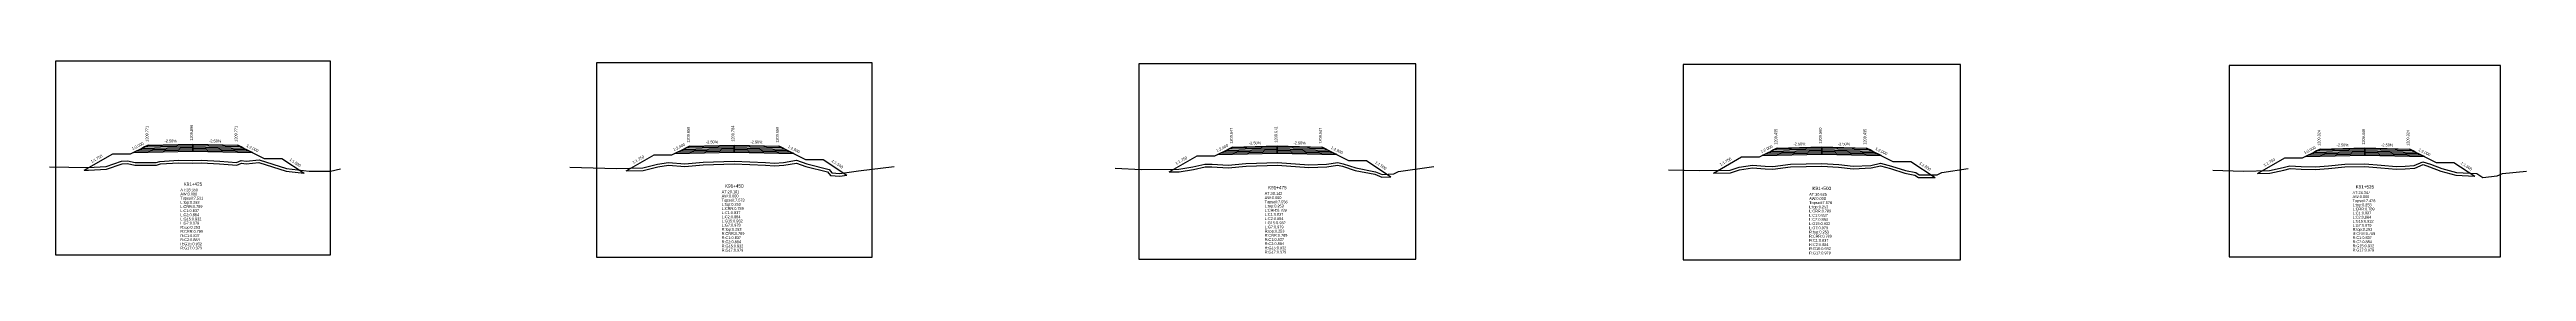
# Model space of a CAD drawing. Extents: x -7 to 78429, y 1189 to 1262.
# Drawn here: x 14113 to 14391.3, y 1196.8 to 1219.2 of the extents above; entities that cross this region are included whole.
import ezdxf
from ezdxf.enums import TextEntityAlignment as Align

# ---------------------------------------------------------------- set-up
doc = ezdxf.new("R2010")
doc.units = 0

msp = doc.modelspace()

# ---------------------------------------------------------------- linework, layer by layer
at = {"layer": 'A4_BORDER', "color": 7}
for points in [[(14113.703, 1197.394), (14144.595, 1197.394), (14144.595, 1219.237), (14113.703, 1219.237), (14113.703, 1197.394)], [(14174.471, 1197.155), (14205.452, 1197.155), (14205.452, 1219.061), (14174.471, 1219.061), (14174.471, 1197.155)], [(14235.397, 1196.935), (14266.521, 1196.935), (14266.521, 1218.942), (14235.397, 1218.942), (14235.397, 1196.935)], [(14296.551, 1196.839), (14327.683, 1196.839), (14327.683, 1218.852), (14296.551, 1218.852), (14296.551, 1196.839)], [(14357.885, 1197.187), (14388.366, 1197.187), (14388.366, 1218.739), (14357.885, 1218.739), (14357.885, 1197.187)]]:
    msp.add_lwpolyline(points, dxfattribs=at)
at = {"layer": 'CLEAR_GROUND', "color": 8}
for points in [[(14116.943, 1206.939), (14117.408, 1206.931), (14119.459, 1207.049), (14121.189, 1207.663), (14121.795, 1207.715), (14122.615, 1207.51), (14125.063, 1207.514), (14125.497, 1207.647), (14127.523, 1207.765), (14129.158, 1207.747), (14130.129, 1207.78), (14132.153, 1207.661), (14134.101, 1207.506), (14134.602, 1207.719), (14135.126, 1207.653), (14136.562, 1207.811), (14139.61, 1206.853), (14141.657, 1206.599)], [(14177.835, 1206.872), (14179.744, 1206.905), (14181.382, 1207.338), (14182.591, 1207.505), (14184.414, 1207.375), (14186.469, 1207.551), (14189.964, 1207.659), (14193.466, 1207.502), (14194.464, 1207.424), (14195.526, 1207.509), (14196.941, 1207.749), (14198.008, 1207.362), (14200.439, 1206.758), (14200.764, 1206.355), (14201.82, 1206.262), (14202.62, 1206.387)], [(14238.816, 1206.751), (14239.936, 1206.76), (14241.534, 1207.042), (14242.846, 1207.323), (14243.618, 1207.309), (14245.436, 1207.215), (14247.454, 1207.406), (14250.969, 1207.513), (14254.488, 1207.251), (14256.518, 1207.323), (14257.738, 1207.518), (14258.294, 1207.39), (14259.717, 1206.923), (14261.911, 1206.481), (14262.691, 1206.167), (14263.715, 1206.21)], [(14361.072, 1206.579), (14362.461, 1206.607), (14364.028, 1206.96), (14364.721, 1207.119), (14365.963, 1207.064), (14367.584, 1207.019), (14369.045, 1207.144), (14370.874, 1207.322), (14373.114, 1207.347), (14374.928, 1207.223), (14376.642, 1207.045), (14377.657, 1207.117), (14378.727, 1207.176), (14379.656, 1207.576), (14380.384, 1207.326), (14381.67, 1206.832), (14383.355, 1206.404), (14385.457, 1206.27)], [(14299.94, 1206.619), (14301.876, 1206.65), (14302.892, 1206.982), (14304.348, 1207.223), (14305.759, 1207.088), (14306.625, 1207.076), (14308.61, 1207.312), (14312.115, 1207.414), (14313.999, 1207.277), (14315.63, 1207.112), (14317.659, 1207.194), (14318.721, 1207.419), (14319.85, 1207.127), (14321.453, 1206.603), (14322.559, 1206.403), (14322.968, 1206.14), (14324.845, 1206.116)]]:
    msp.add_lwpolyline(points, dxfattribs=at)
at = {"layer": 'DESIGN_ROAD_TRIMMED', "color": 1}
for points in [[(14116.943, 1206.939), (14120.149, 1208.771), (14122.149, 1208.771), (14124.149, 1209.771), (14124.149, 1209.771), (14124.044, 1209.718), (14124.044, 1209.718), (14123.728, 1209.56), (14123.728, 1209.56), (14123.412, 1209.403), (14123.412, 1209.403), (14123.097, 1209.245), (14123.097, 1209.245), (14122.781, 1209.087), (14122.781, 1209.087), (14122.465, 1208.929), (14129.149, 1209.096), (14129.149, 1209.246), (14129.149, 1209.246), (14129.149, 1209.396), (14129.149, 1209.396), (14129.149, 1209.546), (14129.149, 1209.546), (14129.149, 1209.696), (14129.149, 1209.696), (14129.149, 1209.846), (14129.149, 1209.846), (14129.149, 1209.896), (14129.149, 1209.896), (14129.149, 1209.896), (14129.149, 1209.896), (14129.149, 1209.896), (14129.149, 1209.846), (14129.149, 1209.846), (14129.149, 1209.696), (14129.149, 1209.696), (14129.149, 1209.546), (14129.149, 1209.546), (14129.149, 1209.396), (14129.149, 1209.396), (14129.149, 1209.246), (14129.149, 1209.246), (14129.149, 1209.096), (14135.833, 1208.929), (14135.518, 1209.087), (14135.518, 1209.087), (14135.202, 1209.245), (14135.202, 1209.245), (14134.886, 1209.403), (14134.886, 1209.403), (14134.57, 1209.56), (14134.57, 1209.56), (14134.255, 1209.718), (14134.255, 1209.718), (14134.149, 1209.771), (14134.149, 1209.771), (14137.149, 1208.271), (14139.149, 1208.271), (14141.657, 1206.599)], [(14177.835, 1206.872), (14180.962, 1208.659), (14182.962, 1208.659), (14184.962, 1209.659), (14184.962, 1209.659), (14184.856, 1209.606), (14184.856, 1209.606), (14184.541, 1209.448), (14184.541, 1209.448), (14184.225, 1209.291), (14184.225, 1209.291), (14183.909, 1209.133), (14183.909, 1209.133), (14183.593, 1208.975), (14183.593, 1208.975), (14183.277, 1208.817), (14189.962, 1208.984), (14189.962, 1209.134), (14189.962, 1209.134), (14189.962, 1209.284), (14189.962, 1209.284), (14189.962, 1209.434), (14189.962, 1209.434), (14189.962, 1209.584), (14189.962, 1209.584), (14189.962, 1209.734), (14189.962, 1209.734), (14189.962, 1209.784), (14189.962, 1209.784), (14189.962, 1209.784), (14189.962, 1209.784), (14189.962, 1209.784), (14189.962, 1209.734), (14189.962, 1209.734), (14189.962, 1209.584), (14189.962, 1209.584), (14189.962, 1209.434), (14189.962, 1209.434), (14189.962, 1209.284), (14189.962, 1209.284), (14189.962, 1209.134), (14189.962, 1209.134), (14189.962, 1208.984), (14196.646, 1208.817), (14196.33, 1208.975), (14196.33, 1208.975), (14196.014, 1209.133), (14196.014, 1209.133), (14195.699, 1209.291), (14195.699, 1209.291), (14195.383, 1209.448), (14195.383, 1209.448), (14195.067, 1209.606), (14195.067, 1209.606), (14194.962, 1209.659), (14194.962, 1209.659), (14197.962, 1208.159), (14199.962, 1208.159), (14202.62, 1206.387)], [(14238.816, 1206.751), (14241.959, 1208.547), (14243.959, 1208.547), (14245.959, 1209.547), (14245.959, 1209.547), (14245.854, 1209.494), (14245.854, 1209.494), (14245.538, 1209.336), (14245.538, 1209.336), (14245.222, 1209.179), (14245.222, 1209.179), (14244.906, 1209.021), (14244.906, 1209.021), (14244.591, 1208.863), (14244.591, 1208.863), (14244.275, 1208.705), (14250.959, 1208.872), (14250.959, 1209.022), (14250.959, 1209.022), (14250.959, 1209.172), (14250.959, 1209.172), (14250.959, 1209.322), (14250.959, 1209.322), (14250.959, 1209.472), (14250.959, 1209.472), (14250.959, 1209.622), (14250.959, 1209.622), (14250.959, 1209.672), (14250.959, 1209.672), (14250.959, 1209.672), (14250.959, 1209.672), (14250.959, 1209.672), (14250.959, 1209.622), (14250.959, 1209.622), (14250.959, 1209.472), (14250.959, 1209.472), (14250.959, 1209.322), (14250.959, 1209.322), (14250.959, 1209.172), (14250.959, 1209.172), (14250.959, 1209.022), (14250.959, 1209.022), (14250.959, 1208.872), (14257.643, 1208.705), (14257.327, 1208.863), (14257.327, 1208.863), (14257.012, 1209.021), (14257.012, 1209.021), (14256.696, 1209.179), (14256.696, 1209.179), (14256.38, 1209.336), (14256.38, 1209.336), (14256.064, 1209.494), (14256.064, 1209.494), (14255.959, 1209.547), (14255.959, 1209.547), (14258.959, 1208.047), (14260.959, 1208.047), (14263.715, 1206.21)], [(14299.94, 1206.619), (14303.117, 1208.435), (14305.117, 1208.435), (14307.117, 1209.435), (14307.117, 1209.435), (14307.012, 1209.382), (14307.012, 1209.382), (14306.696, 1209.224), (14306.696, 1209.224), (14306.38, 1209.067), (14306.38, 1209.067), (14306.064, 1208.909), (14306.064, 1208.909), (14305.749, 1208.751), (14305.749, 1208.751), (14305.433, 1208.593), (14312.117, 1208.76), (14312.117, 1208.91), (14312.117, 1208.91), (14312.117, 1209.06), (14312.117, 1209.06), (14312.117, 1209.21), (14312.117, 1209.21), (14312.117, 1209.36), (14312.117, 1209.36), (14312.117, 1209.51), (14312.117, 1209.51), (14312.117, 1209.56), (14312.117, 1209.56), (14312.117, 1209.56), (14312.117, 1209.56), (14312.117, 1209.56), (14312.117, 1209.51), (14312.117, 1209.51), (14312.117, 1209.36), (14312.117, 1209.36), (14312.117, 1209.21), (14312.117, 1209.21), (14312.117, 1209.06), (14312.117, 1209.06), (14312.117, 1208.91), (14312.117, 1208.91), (14312.117, 1208.76), (14318.801, 1208.593), (14318.486, 1208.751), (14318.486, 1208.751), (14318.17, 1208.909), (14318.17, 1208.909), (14317.854, 1209.067), (14317.854, 1209.067), (14317.538, 1209.224), (14317.538, 1209.224), (14317.222, 1209.382), (14317.222, 1209.382), (14317.117, 1209.435), (14317.117, 1209.435), (14320.117, 1207.935), (14322.117, 1207.935), (14324.845, 1206.116)], [(14361.072, 1206.579), (14364.126, 1208.324), (14366.126, 1208.324), (14368.126, 1209.324), (14368.126, 1209.324), (14368.02, 1209.271), (14368.02, 1209.271), (14367.704, 1209.113), (14367.704, 1209.113), (14367.389, 1208.956), (14367.389, 1208.956), (14367.073, 1208.798), (14367.073, 1208.798), (14366.757, 1208.64), (14366.757, 1208.64), (14366.441, 1208.482), (14373.126, 1208.649), (14373.126, 1208.799), (14373.126, 1208.799), (14373.126, 1208.949), (14373.126, 1208.949), (14373.126, 1209.099), (14373.126, 1209.099), (14373.126, 1209.249), (14373.126, 1209.249), (14373.126, 1209.399), (14373.126, 1209.399), (14373.126, 1209.449), (14373.126, 1209.449), (14373.126, 1209.449), (14373.126, 1209.449), (14373.126, 1209.449), (14373.126, 1209.399), (14373.126, 1209.399), (14373.126, 1209.249), (14373.126, 1209.249), (14373.126, 1209.099), (14373.126, 1209.099), (14373.126, 1208.949), (14373.126, 1208.949), (14373.126, 1208.799), (14373.126, 1208.799), (14373.126, 1208.649), (14379.81, 1208.482), (14379.494, 1208.64), (14379.494, 1208.64), (14379.178, 1208.798), (14379.178, 1208.798), (14378.862, 1208.956), (14378.862, 1208.956), (14378.547, 1209.113), (14378.547, 1209.113), (14378.231, 1209.271), (14378.231, 1209.271), (14378.126, 1209.324), (14378.126, 1209.324), (14381.126, 1207.824), (14383.126, 1207.824), (14385.457, 1206.27)]]:
    msp.add_lwpolyline(points, dxfattribs=at)
at = {"layer": 'FINISHED_ROAD', "color": 2}
for points in [[(14120.149, 1208.771), (14122.149, 1208.771), (14124.149, 1209.771), (14124.149, 1209.771), (14129.149, 1209.896), (14134.149, 1209.771), (14134.149, 1209.771), (14137.149, 1208.271), (14139.149, 1208.271)], [(14180.962, 1208.659), (14182.962, 1208.659), (14184.962, 1209.659), (14184.962, 1209.659), (14189.962, 1209.784), (14194.962, 1209.659), (14194.962, 1209.659), (14197.962, 1208.159), (14199.962, 1208.159)], [(14241.959, 1208.547), (14243.959, 1208.547), (14245.959, 1209.547), (14245.959, 1209.547), (14250.959, 1209.672), (14255.959, 1209.547), (14255.959, 1209.547), (14258.959, 1208.047), (14260.959, 1208.047)], [(14303.117, 1208.435), (14305.117, 1208.435), (14307.117, 1209.435), (14307.117, 1209.435), (14312.117, 1209.56), (14317.117, 1209.435), (14317.117, 1209.435), (14320.117, 1207.935), (14322.117, 1207.935)], [(14364.126, 1208.324), (14366.126, 1208.324), (14368.126, 1209.324), (14368.126, 1209.324), (14373.126, 1209.449), (14378.126, 1209.324), (14378.126, 1209.324), (14381.126, 1207.824), (14383.126, 1207.824)]]:
    msp.add_lwpolyline(points, dxfattribs=at)
at = {"layer": 'LAYER_0', "color": 4}
for points in [[(14124.149, 1209.771), (14124.044, 1209.718), (14129.149, 1209.846), (14129.149, 1209.896)], [(14184.962, 1209.659), (14184.856, 1209.606), (14189.962, 1209.734), (14189.962, 1209.784)], [(14245.959, 1209.547), (14245.854, 1209.494), (14250.959, 1209.622), (14250.959, 1209.672)], [(14307.117, 1209.435), (14307.012, 1209.382), (14312.117, 1209.51), (14312.117, 1209.56)], [(14368.126, 1209.324), (14368.02, 1209.271), (14373.126, 1209.399), (14373.126, 1209.449)]]:
    msp.add_lwpolyline(points, dxfattribs=at)
at = {"layer": 'LAYER_1', "color": 4}
for points in [[(14124.044, 1209.718), (14123.728, 1209.56), (14129.149, 1209.696), (14129.149, 1209.846)], [(14184.856, 1209.606), (14184.541, 1209.448), (14189.962, 1209.584), (14189.962, 1209.734)], [(14245.854, 1209.494), (14245.538, 1209.336), (14250.959, 1209.472), (14250.959, 1209.622)], [(14307.012, 1209.382), (14306.696, 1209.224), (14312.117, 1209.36), (14312.117, 1209.51)], [(14368.02, 1209.271), (14367.704, 1209.113), (14373.126, 1209.249), (14373.126, 1209.399)]]:
    msp.add_lwpolyline(points, dxfattribs=at)
at = {"layer": 'LAYER_10', "color": 6}
for points in [[(14135.202, 1209.245), (14135.518, 1209.087), (14129.149, 1209.246), (14129.149, 1209.396)], [(14196.014, 1209.133), (14196.33, 1208.975), (14189.962, 1209.134), (14189.962, 1209.284)], [(14257.012, 1209.021), (14257.327, 1208.863), (14250.959, 1209.022), (14250.959, 1209.172)], [(14318.17, 1208.909), (14318.486, 1208.751), (14312.117, 1208.91), (14312.117, 1209.06)], [(14379.178, 1208.798), (14379.494, 1208.64), (14373.126, 1208.799), (14373.126, 1208.949)]]:
    msp.add_lwpolyline(points, dxfattribs=at)
at = {"layer": 'LAYER_11', "color": 6}
for points in [[(14135.518, 1209.087), (14135.833, 1208.929), (14129.149, 1209.096), (14129.149, 1209.246)], [(14196.33, 1208.975), (14196.646, 1208.817), (14189.962, 1208.984), (14189.962, 1209.134)], [(14257.327, 1208.863), (14257.643, 1208.705), (14250.959, 1208.872), (14250.959, 1209.022)], [(14318.486, 1208.751), (14318.801, 1208.593), (14312.117, 1208.76), (14312.117, 1208.91)], [(14379.494, 1208.64), (14379.81, 1208.482), (14373.126, 1208.649), (14373.126, 1208.799)]]:
    msp.add_lwpolyline(points, dxfattribs=at)
at = {"layer": 'LAYER_2', "color": 4}
for points in [[(14123.728, 1209.56), (14123.412, 1209.403), (14129.149, 1209.546), (14129.149, 1209.696)], [(14184.541, 1209.448), (14184.225, 1209.291), (14189.962, 1209.434), (14189.962, 1209.584)], [(14245.538, 1209.336), (14245.222, 1209.179), (14250.959, 1209.322), (14250.959, 1209.472)], [(14306.696, 1209.224), (14306.38, 1209.067), (14312.117, 1209.21), (14312.117, 1209.36)], [(14367.704, 1209.113), (14367.389, 1208.956), (14373.126, 1209.099), (14373.126, 1209.249)]]:
    msp.add_lwpolyline(points, dxfattribs=at)
at = {"layer": 'LAYER_3', "color": 4}
for points in [[(14123.412, 1209.403), (14123.097, 1209.245), (14129.149, 1209.396), (14129.149, 1209.546)], [(14184.225, 1209.291), (14183.909, 1209.133), (14189.962, 1209.284), (14189.962, 1209.434)], [(14245.222, 1209.179), (14244.906, 1209.021), (14250.959, 1209.172), (14250.959, 1209.322)], [(14306.38, 1209.067), (14306.064, 1208.909), (14312.117, 1209.06), (14312.117, 1209.21)], [(14367.389, 1208.956), (14367.073, 1208.798), (14373.126, 1208.949), (14373.126, 1209.099)]]:
    msp.add_lwpolyline(points, dxfattribs=at)
at = {"layer": 'LAYER_4', "color": 4}
for points in [[(14123.097, 1209.245), (14122.781, 1209.087), (14129.149, 1209.246), (14129.149, 1209.396)], [(14183.909, 1209.133), (14183.593, 1208.975), (14189.962, 1209.134), (14189.962, 1209.284)], [(14244.906, 1209.021), (14244.591, 1208.863), (14250.959, 1209.022), (14250.959, 1209.172)], [(14306.064, 1208.909), (14305.749, 1208.751), (14312.117, 1208.91), (14312.117, 1209.06)], [(14367.073, 1208.798), (14366.757, 1208.64), (14373.126, 1208.799), (14373.126, 1208.949)]]:
    msp.add_lwpolyline(points, dxfattribs=at)
at = {"layer": 'LAYER_5', "color": 4}
for points in [[(14122.781, 1209.087), (14122.465, 1208.929), (14129.149, 1209.096), (14129.149, 1209.246)], [(14183.593, 1208.975), (14183.277, 1208.817), (14189.962, 1208.984), (14189.962, 1209.134)], [(14244.591, 1208.863), (14244.275, 1208.705), (14250.959, 1208.872), (14250.959, 1209.022)], [(14305.749, 1208.751), (14305.433, 1208.593), (14312.117, 1208.76), (14312.117, 1208.91)], [(14366.757, 1208.64), (14366.441, 1208.482), (14373.126, 1208.649), (14373.126, 1208.799)]]:
    msp.add_lwpolyline(points, dxfattribs=at)
at = {"layer": 'LAYER_6', "color": 6}
for points in [[(14134.149, 1209.771), (14134.255, 1209.718), (14129.149, 1209.846), (14129.149, 1209.896)], [(14194.962, 1209.659), (14195.067, 1209.606), (14189.962, 1209.734), (14189.962, 1209.784)], [(14255.959, 1209.547), (14256.064, 1209.494), (14250.959, 1209.622), (14250.959, 1209.672)], [(14317.117, 1209.435), (14317.222, 1209.382), (14312.117, 1209.51), (14312.117, 1209.56)], [(14378.126, 1209.324), (14378.231, 1209.271), (14373.126, 1209.399), (14373.126, 1209.449)]]:
    msp.add_lwpolyline(points, dxfattribs=at)
at = {"layer": 'LAYER_7', "color": 6}
for points in [[(14134.255, 1209.718), (14134.57, 1209.56), (14129.149, 1209.696), (14129.149, 1209.846)], [(14195.067, 1209.606), (14195.383, 1209.448), (14189.962, 1209.584), (14189.962, 1209.734)], [(14256.064, 1209.494), (14256.38, 1209.336), (14250.959, 1209.472), (14250.959, 1209.622)], [(14317.222, 1209.382), (14317.538, 1209.224), (14312.117, 1209.36), (14312.117, 1209.51)], [(14378.231, 1209.271), (14378.547, 1209.113), (14373.126, 1209.249), (14373.126, 1209.399)]]:
    msp.add_lwpolyline(points, dxfattribs=at)
at = {"layer": 'LAYER_8', "color": 6}
for points in [[(14134.57, 1209.56), (14134.886, 1209.403), (14129.149, 1209.546), (14129.149, 1209.696)], [(14195.383, 1209.448), (14195.699, 1209.291), (14189.962, 1209.434), (14189.962, 1209.584)], [(14256.38, 1209.336), (14256.696, 1209.179), (14250.959, 1209.322), (14250.959, 1209.472)], [(14317.538, 1209.224), (14317.854, 1209.067), (14312.117, 1209.21), (14312.117, 1209.36)], [(14378.547, 1209.113), (14378.862, 1208.956), (14373.126, 1209.099), (14373.126, 1209.249)]]:
    msp.add_lwpolyline(points, dxfattribs=at)
at = {"layer": 'LAYER_9', "color": 6}
for points in [[(14134.886, 1209.403), (14135.202, 1209.245), (14129.149, 1209.396), (14129.149, 1209.546)], [(14195.699, 1209.291), (14196.014, 1209.133), (14189.962, 1209.284), (14189.962, 1209.434)], [(14256.696, 1209.179), (14257.012, 1209.021), (14250.959, 1209.172), (14250.959, 1209.322)], [(14317.854, 1209.067), (14318.17, 1208.909), (14312.117, 1209.06), (14312.117, 1209.21)], [(14378.862, 1208.956), (14379.178, 1208.798), (14373.126, 1208.949), (14373.126, 1209.099)]]:
    msp.add_lwpolyline(points, dxfattribs=at)
at = {"layer": 'NATURAL_GROUND', "color": 3}
for points in [[(14113.047, 1207.307), (14117.402, 1207.231), (14119.399, 1207.346), (14121.125, 1207.959), (14121.819, 1208.018), (14122.651, 1207.81), (14125.018, 1207.814), (14125.443, 1207.944), (14127.516, 1208.065), (14129.154, 1208.047), (14130.133, 1208.08), (14132.173, 1207.96), (14134.051, 1207.811), (14134.559, 1208.027), (14135.128, 1207.955), (14136.592, 1208.116), (14139.674, 1207.147), (14142.227, 1206.831), (14144.613, 1206.852), (14145.744, 1207.085)], [(14171.486, 1207.283), (14176.744, 1207.154), (14179.703, 1207.204), (14181.323, 1207.633), (14182.581, 1207.806), (14184.412, 1207.676), (14186.452, 1207.851), (14189.966, 1207.959), (14193.485, 1207.801), (14194.464, 1207.725), (14195.489, 1207.807), (14196.969, 1208.058), (14198.096, 1207.649), (14200.61, 1207.025), (14200.918, 1206.643), (14201.81, 1206.564), (14203.907, 1206.891), (14207.921, 1207.379)], [(14232.74, 1207.176), (14235.696, 1207.026), (14239.909, 1207.06), (14241.476, 1207.336), (14242.817, 1207.624), (14243.628, 1207.609), (14245.43, 1207.516), (14247.435, 1207.706), (14250.976, 1207.813), (14254.494, 1207.551), (14256.489, 1207.622), (14257.748, 1207.823), (14258.374, 1207.679), (14259.794, 1207.214), (14261.997, 1206.77), (14262.743, 1206.469), (14264.03, 1206.523), (14264.589, 1206.803), (14268.526, 1207.372)], [(14294.914, 1206.977), (14298.434, 1206.896), (14301.826, 1206.949), (14302.82, 1207.274), (14304.337, 1207.525), (14305.775, 1207.388), (14306.609, 1207.376), (14308.588, 1207.611), (14312.121, 1207.714), (14314.025, 1207.576), (14315.639, 1207.413), (14317.622, 1207.493), (14318.728, 1207.727), (14319.934, 1207.415), (14321.527, 1206.895), (14322.671, 1206.688), (14323.058, 1206.439), (14325.087, 1206.413), (14325.599, 1206.689), (14328.565, 1207.155)], [(14356.034, 1206.938), (14359.457, 1206.847), (14362.425, 1206.906), (14363.962, 1207.253), (14364.694, 1207.42), (14365.974, 1207.364), (14367.576, 1207.319), (14369.018, 1207.443), (14370.858, 1207.622), (14373.123, 1207.647), (14374.954, 1207.522), (14376.647, 1207.346), (14377.639, 1207.416), (14378.658, 1207.473), (14379.644, 1207.897), (14380.487, 1207.608), (14381.761, 1207.118), (14383.402, 1206.702), (14385.685, 1206.556), (14386.389, 1206.132), (14387.998, 1206.301), (14388.589, 1206.591), (14391.273, 1206.833)]]:
    msp.add_lwpolyline(points, dxfattribs=at)
at = {"layer": 'STRUCTURE_LEFT', "color": 4}
for points in [[(14124.149, 1209.771), (14124.044, 1209.718), (14124.044, 1209.718), (14123.728, 1209.56), (14123.728, 1209.56), (14123.412, 1209.403), (14123.412, 1209.403), (14123.097, 1209.245), (14123.097, 1209.245), (14122.781, 1209.087), (14122.781, 1209.087), (14122.465, 1208.929), (14129.149, 1209.096), (14129.149, 1209.246), (14129.149, 1209.246), (14129.149, 1209.396), (14129.149, 1209.396), (14129.149, 1209.546), (14129.149, 1209.546), (14129.149, 1209.696), (14129.149, 1209.696), (14129.149, 1209.846), (14129.149, 1209.846), (14129.149, 1209.896), (14129.149, 1209.896)], [(14184.962, 1209.659), (14184.856, 1209.606), (14184.856, 1209.606), (14184.541, 1209.448), (14184.541, 1209.448), (14184.225, 1209.291), (14184.225, 1209.291), (14183.909, 1209.133), (14183.909, 1209.133), (14183.593, 1208.975), (14183.593, 1208.975), (14183.277, 1208.817), (14189.962, 1208.984), (14189.962, 1209.134), (14189.962, 1209.134), (14189.962, 1209.284), (14189.962, 1209.284), (14189.962, 1209.434), (14189.962, 1209.434), (14189.962, 1209.584), (14189.962, 1209.584), (14189.962, 1209.734), (14189.962, 1209.734), (14189.962, 1209.784), (14189.962, 1209.784)], [(14245.959, 1209.547), (14245.854, 1209.494), (14245.854, 1209.494), (14245.538, 1209.336), (14245.538, 1209.336), (14245.222, 1209.179), (14245.222, 1209.179), (14244.906, 1209.021), (14244.906, 1209.021), (14244.591, 1208.863), (14244.591, 1208.863), (14244.275, 1208.705), (14250.959, 1208.872), (14250.959, 1209.022), (14250.959, 1209.022), (14250.959, 1209.172), (14250.959, 1209.172), (14250.959, 1209.322), (14250.959, 1209.322), (14250.959, 1209.472), (14250.959, 1209.472), (14250.959, 1209.622), (14250.959, 1209.622), (14250.959, 1209.672), (14250.959, 1209.672)], [(14307.117, 1209.435), (14307.012, 1209.382), (14307.012, 1209.382), (14306.696, 1209.224), (14306.696, 1209.224), (14306.38, 1209.067), (14306.38, 1209.067), (14306.064, 1208.909), (14306.064, 1208.909), (14305.749, 1208.751), (14305.749, 1208.751), (14305.433, 1208.593), (14312.117, 1208.76), (14312.117, 1208.91), (14312.117, 1208.91), (14312.117, 1209.06), (14312.117, 1209.06), (14312.117, 1209.21), (14312.117, 1209.21), (14312.117, 1209.36), (14312.117, 1209.36), (14312.117, 1209.51), (14312.117, 1209.51), (14312.117, 1209.56), (14312.117, 1209.56)], [(14368.126, 1209.324), (14368.02, 1209.271), (14368.02, 1209.271), (14367.704, 1209.113), (14367.704, 1209.113), (14367.389, 1208.956), (14367.389, 1208.956), (14367.073, 1208.798), (14367.073, 1208.798), (14366.757, 1208.64), (14366.757, 1208.64), (14366.441, 1208.482), (14373.126, 1208.649), (14373.126, 1208.799), (14373.126, 1208.799), (14373.126, 1208.949), (14373.126, 1208.949), (14373.126, 1209.099), (14373.126, 1209.099), (14373.126, 1209.249), (14373.126, 1209.249), (14373.126, 1209.399), (14373.126, 1209.399), (14373.126, 1209.449), (14373.126, 1209.449)]]:
    msp.add_lwpolyline(points, dxfattribs=at)
at = {"layer": 'STRUCTURE_RIGHT', "color": 6}
for points in [[(14129.149, 1209.896), (14129.149, 1209.896), (14129.149, 1209.846), (14129.149, 1209.846), (14129.149, 1209.696), (14129.149, 1209.696), (14129.149, 1209.546), (14129.149, 1209.546), (14129.149, 1209.396), (14129.149, 1209.396), (14129.149, 1209.246), (14129.149, 1209.246), (14129.149, 1209.096), (14135.833, 1208.929), (14135.518, 1209.087), (14135.518, 1209.087), (14135.202, 1209.245), (14135.202, 1209.245), (14134.886, 1209.403), (14134.886, 1209.403), (14134.57, 1209.56), (14134.57, 1209.56), (14134.255, 1209.718), (14134.255, 1209.718), (14134.149, 1209.771)], [(14189.962, 1209.784), (14189.962, 1209.784), (14189.962, 1209.734), (14189.962, 1209.734), (14189.962, 1209.584), (14189.962, 1209.584), (14189.962, 1209.434), (14189.962, 1209.434), (14189.962, 1209.284), (14189.962, 1209.284), (14189.962, 1209.134), (14189.962, 1209.134), (14189.962, 1208.984), (14196.646, 1208.817), (14196.33, 1208.975), (14196.33, 1208.975), (14196.014, 1209.133), (14196.014, 1209.133), (14195.699, 1209.291), (14195.699, 1209.291), (14195.383, 1209.448), (14195.383, 1209.448), (14195.067, 1209.606), (14195.067, 1209.606), (14194.962, 1209.659)], [(14250.959, 1209.672), (14250.959, 1209.672), (14250.959, 1209.622), (14250.959, 1209.622), (14250.959, 1209.472), (14250.959, 1209.472), (14250.959, 1209.322), (14250.959, 1209.322), (14250.959, 1209.172), (14250.959, 1209.172), (14250.959, 1209.022), (14250.959, 1209.022), (14250.959, 1208.872), (14257.643, 1208.705), (14257.327, 1208.863), (14257.327, 1208.863), (14257.012, 1209.021), (14257.012, 1209.021), (14256.696, 1209.179), (14256.696, 1209.179), (14256.38, 1209.336), (14256.38, 1209.336), (14256.064, 1209.494), (14256.064, 1209.494), (14255.959, 1209.547)], [(14312.117, 1209.56), (14312.117, 1209.56), (14312.117, 1209.51), (14312.117, 1209.51), (14312.117, 1209.36), (14312.117, 1209.36), (14312.117, 1209.21), (14312.117, 1209.21), (14312.117, 1209.06), (14312.117, 1209.06), (14312.117, 1208.91), (14312.117, 1208.91), (14312.117, 1208.76), (14318.801, 1208.593), (14318.486, 1208.751), (14318.486, 1208.751), (14318.17, 1208.909), (14318.17, 1208.909), (14317.854, 1209.067), (14317.854, 1209.067), (14317.538, 1209.224), (14317.538, 1209.224), (14317.222, 1209.382), (14317.222, 1209.382), (14317.117, 1209.435)], [(14373.126, 1209.449), (14373.126, 1209.449), (14373.126, 1209.399), (14373.126, 1209.399), (14373.126, 1209.249), (14373.126, 1209.249), (14373.126, 1209.099), (14373.126, 1209.099), (14373.126, 1208.949), (14373.126, 1208.949), (14373.126, 1208.799), (14373.126, 1208.799), (14373.126, 1208.649), (14379.81, 1208.482), (14379.494, 1208.64), (14379.494, 1208.64), (14379.178, 1208.798), (14379.178, 1208.798), (14378.862, 1208.956), (14378.862, 1208.956), (14378.547, 1209.113), (14378.547, 1209.113), (14378.231, 1209.271), (14378.231, 1209.271), (14378.126, 1209.324)]]:
    msp.add_lwpolyline(points, dxfattribs=at)

# ---------------------------------------------------------------- texts
at = {"layer": 'INFO_TEXT'}
for s, p in [('AT:28.350', (14127.745, 1204.571)), ('AW:0.000', (14127.745, 1204.103)), ('Topsoil:7.531', (14127.745, 1203.635)), ('L:top:0.253', (14127.745, 1203.167)), ('L:CRR:0.789', (14127.745, 1202.699)), ('L:C1:0.837', (14127.745, 1202.231)), ('L:C2:0.884', (14127.745, 1201.763)), ('AT:29.101', (14188.553, 1204.353)), ('AW:0.000', (14188.553, 1203.883)), ('Topsoil:7.573', (14188.553, 1203.414)), ('L:top:0.253', (14188.553, 1202.944)), ('L:CRR:0.789', (14188.553, 1202.475)), ('L:C1:0.837', (14188.553, 1202.006)), ('AT:30.142', (14249.544, 1204.166)), ('AW:0.000', (14249.544, 1203.694)), ('Topsoil:7.556', (14249.544, 1203.223)), ('L:top:0.253', (14249.544, 1202.751)), ('L:CRR:0.789', (14249.544, 1202.28)), ('L:C1:0.837', (14249.544, 1201.808)), ('AT:30.625', (14310.702, 1204.072)), ('AW:0.000', (14310.702, 1203.6)), ('Topsoil:7.576', (14310.702, 1203.129)), ('L:top:0.253', (14310.702, 1202.657)), ('L:CRR:0.789', (14310.702, 1202.185)), ('L:C1:0.837', (14310.702, 1201.714)), ('AT:28.347', (14371.74, 1204.269)), ('AW:0.000', (14371.74, 1203.807)), ('Topsoil:7.426', (14371.74, 1203.345)), ('L:top:0.253', (14371.74, 1202.883)), ('L:CRR:0.789', (14371.74, 1202.421)), ('L:C1:0.837', (14371.74, 1201.96)), ('L:G15:0.932', (14127.745, 1201.295)), ('L:G7:0.979', (14127.745, 1200.827)), ('R:top:0.253', (14127.745, 1200.359)), ('R:CRR:0.789', (14127.745, 1199.89)), ('R:C1:0.837', (14127.745, 1199.422)), ('R:C2:0.884', (14127.745, 1198.954)), ('L:C2:0.884', (14188.553, 1201.536)), ('L:G15:0.932', (14188.553, 1201.067)), ('L:G7:0.979', (14188.553, 1200.597)), ('R:top:0.253', (14188.553, 1200.128)), ('R:CRR:0.789', (14188.553, 1199.659)), ('R:C1:0.837', (14188.553, 1199.189)), ('L:C2:0.884', (14249.544, 1201.337)), ('L:G15:0.932', (14249.544, 1200.865)), ('L:G7:0.979', (14249.544, 1200.393)), ('R:top:0.253', (14249.544, 1199.922)), ('R:CRR:0.789', (14249.544, 1199.45)), ('R:C1:0.837', (14249.544, 1198.979)), ('L:C2:0.884', (14310.702, 1201.242)), ('L:G15:0.932', (14310.702, 1200.77)), ('L:G7:0.979', (14310.702, 1200.298)), ('R:top:0.253', (14310.702, 1199.827)), ('R:CRR:0.789', (14310.702, 1199.355)), ('R:C1:0.837', (14310.702, 1198.883)), ('L:C2:0.884', (14371.74, 1201.498)), ('L:G15:0.932', (14371.74, 1201.036)), ('L:G7:0.979', (14371.74, 1200.574)), ('R:top:0.253', (14371.74, 1200.112)), ('R:CRR:0.789', (14371.74, 1199.65)), ('R:C1:0.837', (14371.74, 1199.189)), ('R:G15:0.932', (14127.745, 1198.486)), ('R:G17:0.979', (14127.745, 1198.018)), ('R:C2:0.884', (14188.553, 1198.72)), ('R:G15:0.932', (14188.553, 1198.25)), ('R:G17:0.979', (14188.553, 1197.781)), ('R:C2:0.884', (14249.544, 1198.507)), ('R:G15:0.932', (14249.544, 1198.036)), ('R:G17:0.979', (14249.544, 1197.564)), ('R:C2:0.884', (14310.702, 1198.412)), ('R:G15:0.932', (14310.702, 1197.94)), ('R:G17:0.979', (14310.702, 1197.468)), ('R:C2:0.884', (14371.74, 1198.727)), ('R:G15:0.932', (14371.74, 1198.265)), ('R:G17:0.979', (14371.74, 1197.803))]:
    msp.add_text(s, height=0.31, dxfattribs=at).set_placement(p)
at = {"layer": 'LEFT_TEXT_H'}
for s, height, p in [('1209.771', 0.312, (14124.149, 1210.145)), ('1209.659', 0.313, (14184.962, 1210.035)), ('1209.547', 0.314, (14245.959, 1209.924)), ('1209.435', 0.314, (14307.117, 1209.812)), ('1209.324', 0.308, (14368.126, 1209.693))]:
    msp.add_text(s, height=height, rotation=90, dxfattribs=at).set_placement(p)
at = {"layer": 'POINT_TEXT_H'}
for s, height, p in [('1209.896', 0.312, (14129.149, 1210.27)), ('1209.784', 0.313, (14189.962, 1210.16)), ('1209.672', 0.314, (14250.959, 1210.049)), ('1209.560', 0.314, (14312.117, 1209.937)), ('1209.449', 0.308, (14373.126, 1209.818))]:
    msp.add_text(s, height=height, rotation=90, dxfattribs=at).set_placement(p)
at = {"layer": 'RIGHT_TEXT_H'}
for s, height, p in [('1209.771', 0.312, (14134.149, 1210.145)), ('1209.659', 0.313, (14194.962, 1210.035)), ('1209.547', 0.314, (14255.959, 1209.924)), ('1209.435', 0.314, (14317.117, 1209.812)), ('1209.324', 0.308, (14378.126, 1209.693))]:
    msp.add_text(s, height=height, rotation=90, dxfattribs=at).set_placement(p)
at = {"layer": 'SLOPE_left'}
for s, height, rotation, p in [('1:1.750', 0.312, 29.745, (14118.453, 1208.018)), ('1:2.000', 0.312, 26.565, (14123.066, 1209.438)), ('1:1.750', 0.313, 29.745, (14179.305, 1207.929)), ('1:2.000', 0.313, 26.565, (14183.878, 1209.327)), ('1:1.750', 0.314, 29.745, (14240.294, 1207.813)), ('1:2.000', 0.314, 26.565, (14244.875, 1209.216)), ('1:1.750', 0.314, 29.745, (14301.435, 1207.691)), ('1:2.000', 0.314, 26.565, (14306.033, 1209.104)), ('1:1.750', 0.308, 29.745, (14362.507, 1207.612)), ('1:2.000', 0.308, 26.565, (14367.043, 1208.989))]:
    msp.add_text(s, height=height, rotation=rotation, dxfattribs=at).set_placement(p, align=Align.BOTTOM_CENTER)
at = {"layer": 'SLOPE_right'}
for s, height, rotation, p in [('1:2.000', 0.312, -26.565, (14135.733, 1209.188)), ('1:1.500', 0.312, -33.69, (14140.507, 1207.591)), ('1:2.000', 0.313, -26.565, (14196.546, 1209.077)), ('1:1.500', 0.313, -33.69, (14201.395, 1207.429)), ('1:2.000', 0.314, -26.565, (14257.543, 1208.966)), ('1:1.500', 0.314, -33.69, (14262.442, 1207.285)), ('1:2.000', 0.314, -26.565, (14318.701, 1208.854)), ('1:1.500', 0.314, -33.69, (14323.586, 1207.183)), ('1:2.000', 0.308, -26.565, (14379.708, 1208.739)), ('1:1.500', 0.308, -33.69, (14384.394, 1207.201))]:
    msp.add_text(s, height=height, rotation=rotation, dxfattribs=at).set_placement(p, align=Align.BOTTOM_CENTER)
at = {"layer": 'SLOPE_TEXT'}
for height, p in [(0.312, (14126.649, 1210.083)), (0.312, (14131.649, 1210.083)), (0.313, (14187.462, 1209.972)), (0.313, (14192.462, 1209.972)), (0.314, (14248.459, 1209.861)), (0.314, (14253.459, 1209.861)), (0.314, (14309.617, 1209.749)), (0.314, (14314.617, 1209.749)), (0.308, (14370.626, 1209.633)), (0.308, (14375.626, 1209.633))]:
    msp.add_text('-2.50%', height=height, dxfattribs=at).set_placement(p, align=Align.CENTER)
at = {"layer": 'STATION_TITLE'}
for s, height, p in [('K91+425', 0.374, (14129.149, 1205.195)), ('K91+450', 0.376, (14189.962, 1204.979)), ('K91+475', 0.377, (14250.959, 1204.795)), ('K91+500', 0.377, (14312.117, 1204.701)), ('K91+525', 0.369, (14373.126, 1204.884))]:
    msp.add_text(s, height=height, dxfattribs=at).set_placement(p, align=Align.CENTER)

doc.saveas('drawing.dxf')
